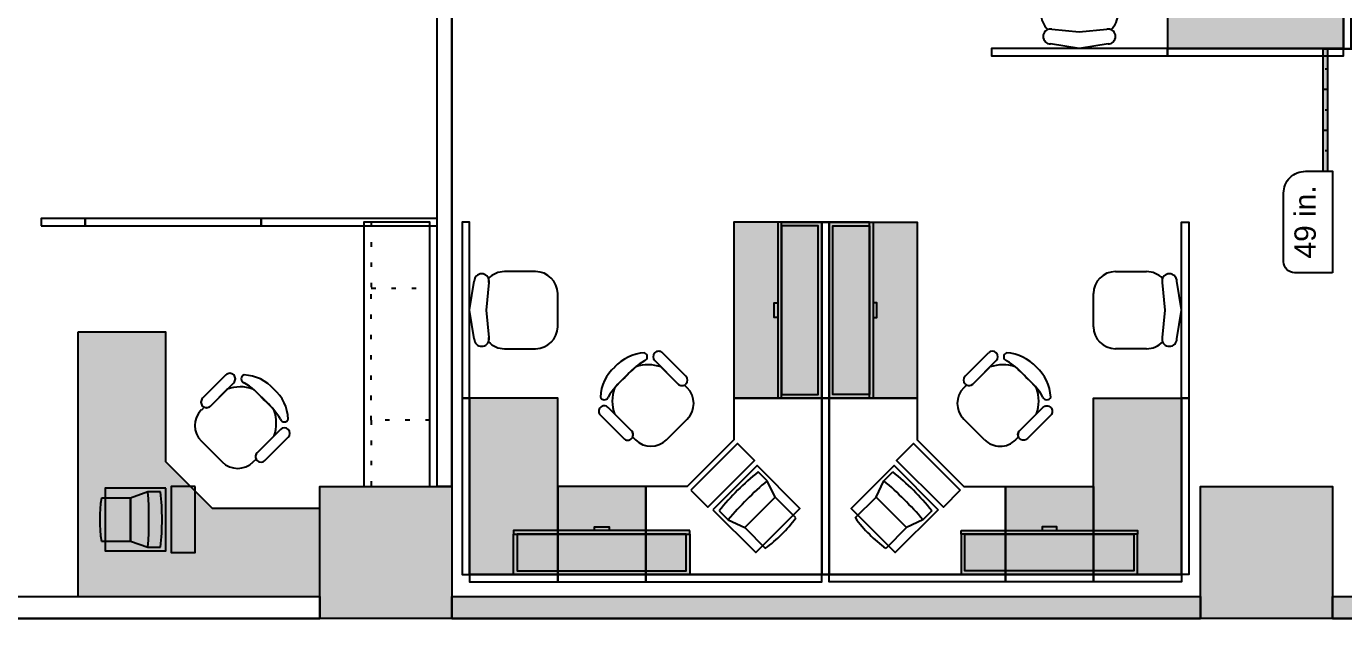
# Model space of a CAD drawing. Extents: x 3 to 120, y 2 to 103.
# Drawn here: x 50.33 to 80.25, y 3 to 16.44 of the extents above; entities that cross this region are included whole.
import ezdxf

# ---------------------------------------------------------------- set-up
doc = ezdxf.new("R2010")
doc.units = 0
doc.header["$LTSCALE"] = 1.44
doc.header["$MEASUREMENT"] = 0
doc.linetypes.add('DOT', pattern=[0.25, 0, -0.25])
for name, color, linetype in [('01_-_WALLS', 250, 'CONTINUOUS'), ('07_-_EQUPMENT', 2, 'CONTINUOUS'), ('11_-_DIMENSIONS', 144, 'CONTINUOUS'), ('12_-_FURNITURE', 5, 'CONTINUOUS'), ('13_-_WORKSTATIONS', 4, 'CONTINUOUS')]:
    doc.layers.add(name, color=color, linetype=linetype)
doc.styles.get("Standard").update_dxf_attribs({"font": 'txt.shx'})

msp = doc.modelspace()

# ---------------------------------------------------------------- hatches: boundary and pattern name
at = {"layer": '01_-_WALLS'}
for points in [[(57, 3), (57, 6), (60, 6), (60, 3)], [(77, 3), (77, 6), (80, 6), (80, 3)], [(60, 3.5), (77, 3.5), (77, 3.25), (77, 3), (60, 3), (60, 3.25)], [(80, 3.5), (97, 3.5), (97, 3.25), (97, 3), (80, 3), (80, 3.25)]]:
    msp.add_hatch(color=256, dxfattribs=at).paths.add_polyline_path(points)
at = {"layer": '11_-_DIMENSIONS'}
msp.add_hatch(color=256, dxfattribs=at).paths.add_polyline_path([(79.889, 13.152), (79.889, 15.931), (79.777, 15.931), (79.777, 13.152)])
at = {"layer": '12_-_FURNITURE'}
h = msp.add_hatch(color=256, dxfattribs=at)
h.paths.add_polyline_path([(68.317, 11.917), (67.483, 11.917), (67.483, 8.083), (68.317, 8.083)])
h.paths.add_polyline_path([(67.483, 12), (68.4, 12), (68.4, 8), (67.483, 8), (67.483, 8.083), (68.317, 8.083), (68.317, 11.917), (67.483, 11.917)])
h.paths.add_polyline_path([(67.4, 12), (67.4, 8), (67.483, 8), (67.483, 12)])
h.paths.add_polyline_path([(67.4, 10.167), (67.4, 9.833), (67.317, 9.833), (67.317, 10.167)])
h = msp.add_hatch(color=256, dxfattribs=at)
h.paths.add_polyline_path([(68.65, 11.917), (69.483, 11.917), (69.483, 8.083), (68.65, 8.083)])
h.paths.add_polyline_path([(69.483, 12), (68.567, 12), (68.567, 8), (69.483, 8), (69.483, 8.083), (68.65, 8.083), (68.65, 11.917), (69.483, 11.917)])
h.paths.add_polyline_path([(69.567, 12), (69.567, 8), (69.483, 8), (69.483, 12)])
h.paths.add_polyline_path([(69.567, 10.167), (69.567, 9.833), (69.65, 9.833), (69.65, 10.167)])
h = msp.add_hatch(color=256, dxfattribs=at)
h.paths.add_polyline_path([(65.317, 4.083), (65.317, 4.917), (61.483, 4.917), (61.483, 4.083)])
h.paths.add_polyline_path([(65.4, 4.917), (65.4, 4), (61.4, 4), (61.4, 4.917), (61.483, 4.917), (61.483, 4.083), (65.317, 4.083), (65.317, 4.917)])
h.paths.add_polyline_path([(65.4, 5), (61.4, 5), (61.4, 4.917), (65.4, 4.917)])
h.paths.add_polyline_path([(63.567, 5), (63.233, 5), (63.233, 5.083), (63.567, 5.083)])
h = msp.add_hatch(color=256, dxfattribs=at)
h.paths.add_polyline_path([(71.65, 4.083), (71.65, 4.917), (75.483, 4.917), (75.483, 4.083)])
h.paths.add_polyline_path([(71.567, 4.917), (71.567, 4), (75.567, 4), (75.567, 4.917), (75.483, 4.917), (75.483, 4.083), (71.65, 4.083), (71.65, 4.917)])
h.paths.add_polyline_path([(71.567, 5), (75.567, 5), (75.567, 4.917), (71.567, 4.917)])
h.paths.add_polyline_path([(73.4, 5), (73.733, 5), (73.733, 5.083), (73.4, 5.083)])
at = {"layer": '13_-_WORKSTATIONS'}
for points in [[(80.25, 15.938), (80.25, 17.938), (76.25, 17.938), (76.25, 15.938)], [(66.4, 8), (68.4, 8), (68.4, 12), (66.4, 12)], [(70.567, 8), (68.567, 8), (68.567, 12), (70.567, 12)], [(51.5, 9.5), (51.5, 3.5), (57, 3.5), (57, 5.5), (54.561, 5.5), (53.5, 6.561), (53.5, 9.5)], [(60.4, 4), (62.4, 4), (62.4, 8), (60.4, 8)], [(76.567, 4), (74.567, 4), (74.567, 8), (76.567, 8)], [(64.4, 4), (64.4, 6), (62.4, 6), (62.4, 4)], [(72.567, 4), (72.567, 6), (74.567, 6), (74.567, 4)]]:
    msp.add_hatch(color=256, dxfattribs=at).paths.add_polyline_path(points)

# ---------------------------------------------------------------- linework, layer by layer
at = {"layer": '01_-_WALLS', "linetype": 'CONTINUOUS'}
for points in [[(59.667, 6), (59.667, 42), (59.833, 42), (60, 42), (60, 6), (59.833, 6)], [(57, 3), (57, 6), (60, 6), (60, 3)], [(77, 3), (77, 6), (80, 6), (80, 3)], [(39, 3.5), (57, 3.5), (57, 3.25), (57, 3), (39, 3), (39, 3.25)], [(60, 3.5), (77, 3.5), (77, 3.25), (77, 3), (60, 3), (60, 3.25)], [(80, 3.5), (97, 3.5), (97, 3.25), (97, 3), (80, 3), (80, 3.25)]]:
    msp.add_lwpolyline(points, close=True, dxfattribs=at)
for points in [[(59.833, 6), (59.667, 6), (59.667, 42), (59.833, 42)], [(59.833, 6), (60, 6), (60, 42), (59.833, 42)], [(39, 3.25), (39, 3.5), (57, 3.5), (57, 3.25)], [(60, 3.25), (60, 3.5), (77, 3.5), (77, 3.25)], [(80, 3.25), (80, 3.5), (97, 3.5), (97, 3.25)], [(39, 3.25), (39, 3), (57, 3), (57, 3.25)], [(60, 3.25), (60, 3), (77, 3), (77, 3.25)], [(80, 3.25), (80, 3), (97, 3), (97, 3.25)]]:
    msp.add_lwpolyline(points, dxfattribs=at)
at = {"layer": '07_-_EQUPMENT', "linetype": 'CONTINUOUS'}
for p, q in [((67.156, 6.128), (66.954, 6.33)), ((69.81, 6.128), (70.012, 6.33)), ((67.337, 5.755), (67.156, 6.128)), ((69.63, 5.755), (69.81, 6.128)), ((52.702, 5.737), (52.037, 5.737)), ((53.093, 5.875), (52.702, 5.737)), ((52.702, 5.737), (52.702, 4.761)), ((52.702, 4.761), (52.702, 5.737)), ((53.379, 5.875), (53.093, 5.875)), ((66.647, 5.065), (67.337, 5.755)), ((67.337, 5.755), (66.647, 5.065)), ((67.807, 5.285), (67.337, 5.755)), ((69.16, 5.285), (69.63, 5.755)), ((70.32, 5.065), (69.63, 5.755)), ((69.63, 5.755), (70.32, 5.065)), ((66.07, 5.446), (66.272, 5.244)), ((70.896, 5.446), (70.694, 5.244)), ((66.272, 5.244), (66.647, 5.065)), ((70.694, 5.244), (70.32, 5.065)), ((66.647, 5.065), (67.117, 4.594)), ((70.32, 5.065), (69.85, 4.594)), ((52.037, 4.761), (52.702, 4.761)), ((52.702, 4.761), (53.093, 4.625)), ((53.093, 4.625), (53.379, 4.625))]:
    msp.add_line(p, q, dxfattribs=at)
for points in [[(65.425, 5.914), (65.808, 5.531), (66.869, 6.592), (66.486, 6.975)], [(71.542, 5.914), (71.159, 5.531), (70.098, 6.592), (70.481, 6.975)], [(65.926, 5.472), (66.898, 4.5), (67.9, 5.502), (66.928, 6.474)], [(71.041, 5.472), (70.068, 4.5), (69.067, 5.502), (70.039, 6.474)], [(54.167, 6), (53.625, 6), (53.625, 4.5), (54.167, 4.5)], [(53.5, 5.958), (52.125, 5.958), (52.125, 4.542), (53.5, 4.542)]]:
    msp.add_lwpolyline(points, close=True, dxfattribs=at)
for centre, major_axis, ratio, start_param, end_param in [((70.324, 2.076), (3.838, -3.838), 0.982026, -3.259104, -3.024081), ((66.642, 2.076), (-3.838, -3.838), 0.982026, 3.024081, 3.259104), ((72.711, -0.311), (6.014, -6.014), 0.982026, -3.216498, -3.066688), ((72.711, -0.311), (6.014, -6.014), 0.982026, 3.066688, 3.216498), ((64.255, -0.311), (-6.014, -6.014), 0.982026, 3.066688, 3.216498), ((64.255, -0.311), (-6.014, -6.014), 0.982026, -3.216498, -3.066688), ((55.303, 5.249), (3.303, 0), 0.986159, -3.291984, -2.991201), ((44.613, 5.25), (-8.505, 0), 0.982026, -3.216498, -3.066688), ((44.613, 5.25), (-8.505, 0), 0.982026, 3.066688, 3.216498), ((47.988, 5.25), (-5.428, 0), 0.982026, -3.259104, -3.024081), ((65.153, 7.249), (-2.335, 2.335), 0.986159, -3.291984, -2.991201), ((71.814, 7.249), (2.335, 2.335), 0.986159, 2.991201, 3.291984)]:
    msp.add_ellipse(centre, major_axis=major_axis, ratio=ratio, start_param=start_param, end_param=end_param, dxfattribs=at)
at = {"layer": '11_-_DIMENSIONS', "linetype": 'CONTINUOUS'}
for p, q in [((79.777, 15.931), (79.889, 15.931)), ((79.889, 13.152), (79.889, 15.931)), ((79.889, 15.931), (96.667, 15.931)), ((79.889, 15.468), (79.833, 15.468)), ((79.889, 15.005), (79.777, 15.005)), ((79.889, 14.541), (79.833, 14.541)), ((79.889, 14.078), (79.777, 14.078)), ((79.889, 13.615), (79.833, 13.615))]:
    msp.add_line(p, q, dxfattribs=at)
msp.add_lwpolyline([(79.889, 13.152), (79.889, 15.931), (79.777, 15.931), (79.777, 13.152)], close=True, dxfattribs=at)
msp.add_lwpolyline([(80, 10.85), (79.135, 10.85, -0.414223), (78.886, 11.099), (78.886, 12.655, -0.414223), (79.384, 13.152), (80, 13.152)], format="xyb", close=True, dxfattribs=at)
at = {"layer": '12_-_FURNITURE', "linetype": 'CONTINUOUS'}
for p, q in [((73.625, 16.376), (74.247, 16.316)), ((73.625, 16.374), (74.247, 16.313)), ((74.247, 16.316), (74.87, 16.376)), ((74.247, 16.313), (74.87, 16.374)), ((74.246, 15.938), (73.593, 16.041)), ((74.247, 15.938), (74.246, 15.938)), ((74.246, 15.938), (74.246, 15.938)), ((74.249, 15.938), (74.247, 15.938)), ((74.902, 16.041), (74.249, 15.938)), ((74.249, 15.938), (74.249, 15.938)), ((61.399, 10.875), (61.193, 10.875)), ((61.899, 10.875), (61.399, 10.875)), ((75.067, 10.875), (75.568, 10.875)), ((75.568, 10.875), (75.773, 10.875)), ((60.4, 10.004), (60.504, 10.657)), ((60.836, 10.625), (60.776, 10.003)), ((60.839, 10.625), (60.778, 10.003)), ((76.128, 10.625), (76.188, 10.003)), ((76.13, 10.625), (76.191, 10.003)), ((76.566, 10.004), (76.463, 10.657)), ((62.4, 9.625), (62.4, 10.375)), ((74.567, 9.625), (74.567, 10.375)), ((60.4, 10.003), (60.4, 10.004)), ((60.4, 10.004), (60.4, 10.004)), ((60.4, 10.001), (60.4, 10.003)), ((60.504, 9.348), (60.4, 10.001)), ((60.4, 10.001), (60.4, 10.001)), ((60.776, 10.003), (60.836, 9.38)), ((60.778, 10.003), (60.839, 9.38)), ((76.188, 10.003), (76.128, 9.38)), ((76.191, 10.003), (76.13, 9.38)), ((76.463, 9.348), (76.566, 10.001)), ((76.566, 10.003), (76.567, 10.004)), ((76.567, 10.004), (76.566, 10.004)), ((76.567, 10.001), (76.566, 10.003)), ((76.566, 10.001), (76.567, 10.001)), ((61.193, 9.125), (61.899, 9.125)), ((65.314, 8.501), (64.783, 9.031)), ((71.653, 8.501), (72.183, 9.031)), ((75.773, 9.125), (75.067, 9.125)), ((64.606, 8.854), (65.137, 8.324)), ((65.136, 8.324), (64.75, 8.71)), ((72.36, 8.854), (71.83, 8.324)), ((71.83, 8.324), (72.216, 8.71)), ((54.897, 8.207), (54.513, 7.824)), ((65.344, 8.236), (65.279, 8.3)), ((71.623, 8.236), (71.687, 8.3)), ((54.372, 7.799), (54.308, 7.734)), ((63.693, 7.647), (64.076, 7.263)), ((64.872, 7.058), (65.344, 7.53)), ((72.094, 7.058), (71.623, 7.53)), ((73.274, 7.647), (72.89, 7.263)), ((56.104, 7.294), (55.574, 6.763)), ((54.308, 7.028), (54.78, 6.556)), ((55.574, 6.764), (55.96, 7.15)), ((55.751, 6.586), (56.281, 7.117)), ((64.101, 7.122), (64.166, 7.058)), ((72.865, 7.122), (72.801, 7.058)), ((55.486, 6.556), (55.55, 6.621))]:
    msp.add_line(p, q, dxfattribs=at)
at = {"layer": '12_-_FURNITURE', "linetype": 'DOT'}
msp.add_line((58.167, 7.5), (58.167, 10.5), dxfattribs=at)
at = {"layer": '12_-_FURNITURE', "linetype": 'CONTINUOUS'}
for points in [[(58, 6), (59.5, 6), (59.5, 12), (58, 12)], [(67.4, 12), (67.4, 8), (67.483, 8), (67.483, 12)], [(67.483, 12), (68.4, 12), (68.4, 8), (67.483, 8), (67.483, 8.083), (68.317, 8.083), (68.317, 11.917), (67.483, 11.917)], [(69.483, 12), (68.567, 12), (68.567, 8), (69.483, 8), (69.483, 8.083), (68.65, 8.083), (68.65, 11.917), (69.483, 11.917)], [(69.567, 12), (69.567, 8), (69.483, 8), (69.483, 12)], [(68.317, 11.917), (67.483, 11.917), (67.483, 8.083), (68.317, 8.083)], [(68.65, 11.917), (69.483, 11.917), (69.483, 8.083), (68.65, 8.083)], [(67.4, 10.167), (67.4, 9.833), (67.317, 9.833), (67.317, 10.167)], [(69.567, 10.167), (69.567, 9.833), (69.65, 9.833), (69.65, 10.167)], [(65.4, 5), (61.4, 5), (61.4, 4.917), (65.4, 4.917)], [(65.4, 4.917), (65.4, 4), (61.4, 4), (61.4, 4.917), (61.483, 4.917), (61.483, 4.083), (65.317, 4.083), (65.317, 4.917)], [(65.317, 4.083), (65.317, 4.917), (61.483, 4.917), (61.483, 4.083)], [(63.567, 5), (63.233, 5), (63.233, 5.083), (63.567, 5.083)], [(71.567, 5), (75.567, 5), (75.567, 4.917), (71.567, 4.917)], [(71.567, 4.917), (71.567, 4), (75.567, 4), (75.567, 4.917), (75.483, 4.917), (75.483, 4.083), (71.65, 4.083), (71.65, 4.917)], [(71.65, 4.083), (71.65, 4.917), (75.483, 4.917), (75.483, 4.083)], [(73.4, 5), (73.733, 5), (73.733, 5.083), (73.4, 5.083)]]:
    msp.add_lwpolyline(points, close=True, dxfattribs=at)
at = {"layer": '12_-_FURNITURE', "linetype": 'DOT'}
for points in [[(58.167, 10.5), (59.5, 10.5), (59.5, 12), (58.167, 12)], [(58.167, 6), (59.5, 6), (59.5, 7.5), (58.167, 7.5)]]:
    msp.add_lwpolyline(points, close=True, dxfattribs=at)
at = {"layer": '12_-_FURNITURE', "linetype": 'CONTINUOUS'}
for points in [[(54.337, 7.823, 0.414214), (54.513, 7.824), (55.044, 8.354, 0.414214), (55.043, 8.53, 0.414214), (54.867, 8.531), (54.336, 8.001, 0.414214)], [(64.077, 7.087, 0.414214), (64.076, 7.263), (63.546, 7.794, 0.414214), (63.37, 7.793, 0.414214), (63.369, 7.617), (63.899, 7.086, 0.414214)], [(72.89, 7.087, -0.414214), (72.89, 7.263), (73.42, 7.794, -0.414214), (73.597, 7.793, -0.414214), (73.597, 7.617), (73.067, 7.086, -0.414214)]]:
    msp.add_lwpolyline(points, format="xyb", close=True, dxfattribs=at)
for centre, radius, start, end in [((73.876, 16.731), 0.501, 179.9717, 226.7919), ((74.624, 16.731), 0.501, 312.9707, 0), ((61.193, 10.374), 0.501, 89.9717, 136.7919), ((61.9, 10.375), 0.5, 0.0389, 90.0389), ((75.067, 10.375), 0.5, 89.9611, 179.9611), ((75.774, 10.374), 0.501, 43.2081, 90.0283), ((61.9, 9.625), 0.5, 269.9611, 359.9611), ((75.067, 9.625), 0.5, 180.0389, 270.0389), ((61.193, 9.626), 0.501, 222.9707, 270.0284), ((75.774, 9.626), 0.501, 269.9716, 317.0293), ((64.695, 8.943), 0.125, 135.1633, 225.1633), ((64.695, 8.942), 0.126, 44.9282, 134.9282), ((72.272, 8.942), 0.126, 45.0718, 135.0718), ((72.272, 8.943), 0.125, 314.8367, 44.8367), ((64.46, 7.888), 0.872, 70.5407, 109.0068), ((72.507, 7.888), 0.872, 70.9932, 109.4593), ((65.225, 8.413), 0.125, 314.8314, 44.8314), ((71.741, 8.413), 0.125, 135.1686, 225.1686), ((55.191, 7.387), 0.872, 70.8498, 109.7686), ((64.513, 7.941), 0.872, 160.8498, 199.7686), ((65.224, 8.413), 0.125, 225.1132, 296.0417), ((65.224, 8.412), 0.125, 225.1888, 315.1888), ((64.99, 7.883), 0.5, 314.9958, 44.9958), ((71.976, 7.883), 0.5, 135.0042, 225.0042), ((71.742, 8.412), 0.125, 224.8112, 314.8112), ((71.742, 8.413), 0.125, 243.9583, 314.8868), ((72.453, 7.941), 0.872, 340.2314, 19.1502), ((54.425, 7.912), 0.125, 245.0072, 315.1353), ((54.661, 7.381), 0.5, 135.0336, 225.0336), ((55.138, 7.44), 0.872, 340.5407, 19.0068), ((56.193, 7.205), 0.125, 45.1633, 135.1633), ((56.192, 7.205), 0.126, 314.9282, 44.9282), ((63.988, 7.175), 0.125, 335.0072, 45.1353), ((72.978, 7.175), 0.125, 134.8647, 204.9928), ((64.519, 7.411), 0.5, 225.0336, 315.0336), ((72.448, 7.411), 0.5, 224.9664, 314.9664), ((55.662, 6.676), 0.125, 135.1888, 225.1888), ((55.663, 6.676), 0.125, 135.1132, 206.0417), ((55.663, 6.675), 0.125, 224.8314, 314.8314), ((55.133, 6.91), 0.5, 224.9958, 314.9958)]:
    msp.add_arc(centre, radius, start, end, dxfattribs=at)
for centre, major_axis, ratio, start_param, end_param in [((73.593, 16.21), (0, -0.169), 0.993661, 3.141593, 4.712389), ((73.593, 16.21), (0, -0.169), 0.993661, -1.570796, 0), ((73.593, 16.208), (0, -0.169), 0.993661, -3.141593, -2.777625), ((73.593, 16.21), (0, -0.169), 0.993661, 2.948377, 3.141593), ((73.593, 16.208), (0, -0.169), 0.993661, 2.948377, 3.141593), ((74.902, 16.21), (0, 0.169), 0.993661, 0, 0.193216), ((74.902, 16.208), (0, 0.169), 0.993661, 0, 0.193216), ((74.902, 16.21), (0, 0.169), 0.993661, -1.570796, 0), ((74.902, 16.208), (0, 0.169), 0.993661, -0.386815, 0), ((74.902, 16.21), (0, 0.169), 0.993661, 3.141593, 4.712389), ((60.673, 10.657), (-0.169, 0), 0.993661, -1.570796, 0), ((60.673, 10.657), (-0.169, 0), 0.993661, 3.141593, 4.712389), ((76.294, 10.657), (0.169, 0), 0.993661, -4.712389, -3.141593), ((76.294, 10.657), (0.169, 0), 0.993661, 0, 1.570796), ((60.67, 10.657), (-0.169, 0), 0.993661, -3.141593, -2.777625), ((60.67, 10.657), (-0.169, 0), 0.993661, 2.948377, 3.141593), ((60.673, 10.657), (-0.169, 0), 0.993661, 2.948377, 3.141593), ((76.294, 10.657), (0.169, 0), 0.993661, -3.141593, -2.948377), ((76.296, 10.657), (0.169, 0), 0.993661, 2.777625, 3.141593), ((76.296, 10.657), (0.169, 0), 0.993661, -3.141593, -2.948377), ((60.673, 9.348), (0.169, 0), 0.993661, 3.141593, 4.712389), ((60.673, 9.348), (0.169, 0), 0.993661, -1.570796, 0), ((60.67, 9.348), (0.169, 0), 0.993661, -0.386815, 0), ((60.67, 9.348), (0.169, 0), 0.993661, 0, 0.193216), ((60.673, 9.348), (0.169, 0), 0.993661, 0, 0.193216), ((76.294, 9.348), (-0.169, 0), 0.993661, -0.193216, 0), ((76.294, 9.348), (-0.169, 0), 0.993661, 0, 1.570796), ((76.296, 9.348), (-0.169, 0), 0.993661, -0.193216, 0), ((76.296, 9.348), (-0.169, 0), 0.993661, 0, 0.386815), ((76.294, 9.348), (-0.169, 0), 0.993661, -4.712389, -3.141593), ((64.411, 8.077), (-0.674, -0.674), 0.999847, 3.968818, 4.778472), ((64.342, 8.941), (-0.0659, -0.0659), 0.999847, 1.108408, 3.605588), ((72.624, 8.941), (-0.0659, 0.0659), 0.999847, 5.81919, 8.31637), ((72.555, 8.077), (-0.674, 0.674), 0.999847, 4.646306, 5.45596), ((64.305, 7.997), (-0.661, -0.661), 0.999847, 4.638229, 5.464262), ((67.369, 5.023), (-3.451, -3.451), 0.999847, 4.640539, 4.781381), ((65.294, 7.334), (-1.257, -1.257), 0.999847, 4.472728, 4.803318), ((71.673, 7.334), (-1.257, 1.257), 0.999847, 4.62146, 4.95205), ((69.597, 5.023), (-3.451, 3.451), 0.999847, 4.643397, 4.784239), ((72.662, 7.997), (-0.661, 0.661), 0.999847, 3.960516, 4.786549), ((55.309, 8.441), (-0.0664, 0.0664), 0.999847, 5.840345, 8.296241), ((55.247, 7.595), (-0.661, 0.661), 0.999847, 4.638229, 5.464262), ((65.027, 7.139), (-1.221, -1.221), 0.999847, 4.616577, 4.956945), ((71.94, 7.139), (-1.221, 1.221), 0.999847, 4.467833, 4.808201), ((54.389, 6.873), (-1.221, 1.221), 0.999847, 4.616577, 4.956945), ((52.273, 4.531), (-3.451, 3.451), 0.999847, 4.640539, 4.781381), ((55.327, 7.489), (-0.674, 0.674), 0.999847, 3.968818, 4.778472), ((54.584, 6.606), (-1.257, 1.257), 0.999847, 4.472728, 4.803318), ((63.459, 8.059), (-0.0664, -0.0664), 0.999847, 5.840345, 8.296241), ((73.508, 8.059), (-0.0664, 0.0664), 0.999847, 1.128537, 3.584433), ((56.191, 7.558), (-0.0659, 0.0659), 0.999847, 1.108408, 3.605588)]:
    msp.add_ellipse(centre, major_axis=major_axis, ratio=ratio, start_param=start_param, end_param=end_param, dxfattribs=at)
at = {"layer": '13_-_WORKSTATIONS', "linetype": 'CONTINUOUS'}
for points in [[(80.25, 15.938), (80.25, 17.938), (76.25, 17.938), (76.25, 15.938)], [(80.25, 17.938), (80.25, 15.938), (80.417, 15.938), (80.417, 17.938)], [(76.25, 15.938), (72.25, 15.938), (72.25, 15.771), (76.25, 15.771)], [(80.25, 15.938), (76.25, 15.938), (76.25, 15.771), (80.25, 15.771)], [(50.667, 11.917), (51.667, 11.917), (51.667, 12.083), (50.667, 12.083)], [(51.667, 11.917), (55.667, 11.917), (55.667, 12.083), (51.667, 12.083)], [(55.667, 11.917), (59.667, 11.917), (59.667, 12.083), (55.667, 12.083)], [(60.4, 8), (60.4, 12), (60.233, 12), (60.233, 8)], [(66.4, 8), (68.4, 8), (68.4, 12), (66.4, 12)], [(68.567, 8), (68.567, 12), (68.4, 12), (68.4, 8)], [(68.4, 8), (68.4, 12), (68.567, 12), (68.567, 8)], [(70.567, 8), (68.567, 8), (68.567, 12), (70.567, 12)], [(76.567, 8), (76.567, 12), (76.733, 12), (76.733, 8)], [(51.5, 9.5), (51.5, 3.5), (57, 3.5), (57, 5.5), (54.561, 5.5), (53.5, 6.561), (53.5, 9.5)], [(60.4, 4), (60.4, 8), (60.233, 8), (60.233, 4)], [(60.4, 4), (62.4, 4), (62.4, 8), (60.4, 8)], [(64.4, 4), (68.4, 4), (68.4, 8), (66.4, 8), (66.4, 7.061), (65.339, 6), (64.4, 6)], [(68.567, 4), (68.567, 8), (68.4, 8), (68.4, 4)], [(68.4, 4), (68.4, 8), (68.567, 8), (68.567, 4)], [(72.567, 4), (68.567, 4), (68.567, 8), (70.567, 8), (70.567, 7.061), (71.627, 6), (72.567, 6)], [(76.567, 4), (74.567, 4), (74.567, 8), (76.567, 8)], [(76.567, 4), (76.567, 8), (76.733, 8), (76.733, 4)], [(64.4, 4), (64.4, 6), (62.4, 6), (62.4, 4)], [(72.567, 4), (72.567, 6), (74.567, 6), (74.567, 4)], [(62.4, 4), (60.4, 4), (60.4, 3.833), (62.4, 3.833)], [(64.4, 4), (62.4, 4), (62.4, 3.833), (64.4, 3.833)], [(68.4, 4), (64.4, 4), (64.4, 3.833), (68.4, 3.833)], [(68.567, 4), (72.567, 4), (72.567, 3.833), (68.567, 3.833)], [(72.567, 4), (74.567, 4), (74.567, 3.833), (72.567, 3.833)], [(74.567, 4), (76.567, 4), (76.567, 3.833), (74.567, 3.833)]]:
    msp.add_lwpolyline(points, close=True, dxfattribs=at)

# ---------------------------------------------------------------- texts
at = {"layer": '11_-_DIMENSIONS', "insert": (79.378, 12.001), "char_height": 0.48536, "width": 2.30242, "attachment_point": 5, "rotation": 90}
msp.add_mtext('\\C7;\\fArial Unicode MS|b0|i0|;\\H0.48535526543856;49 in.', dxfattribs=at)

doc.saveas('drawing.dxf')
